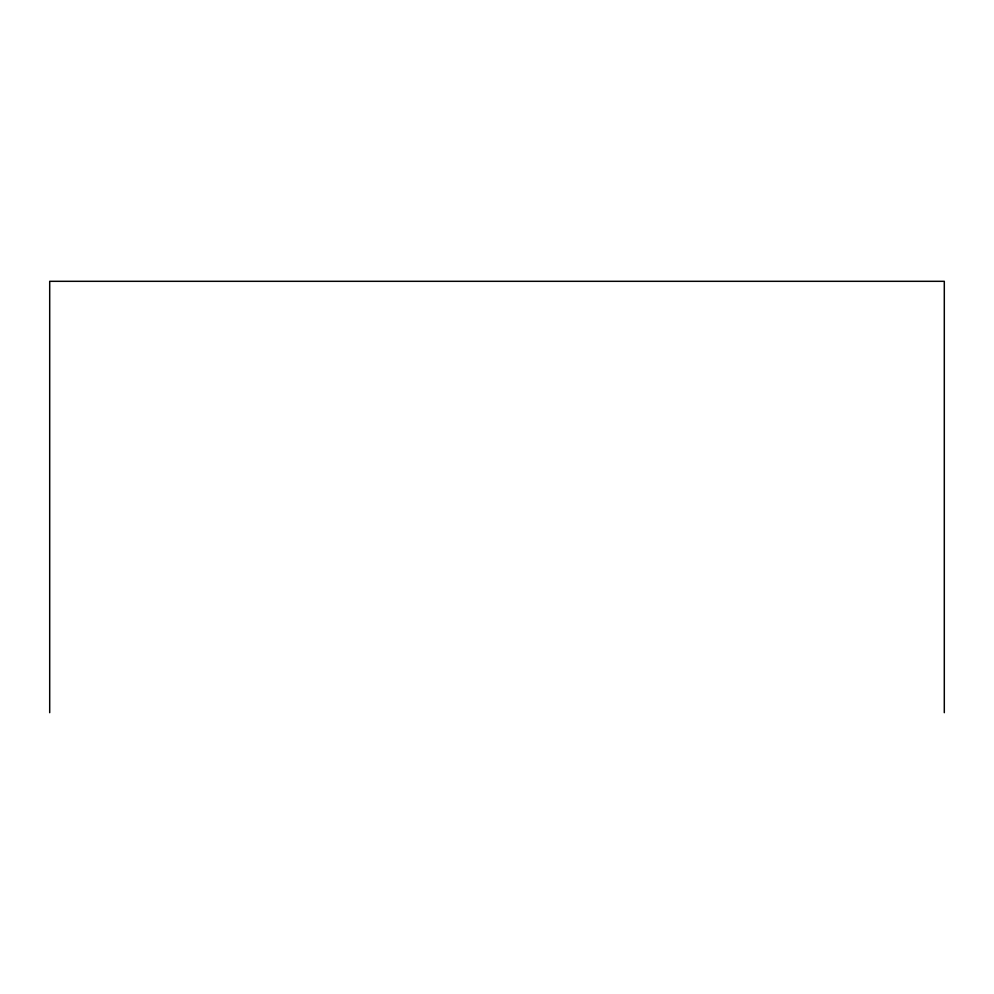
<?xml version="1.0" encoding="UTF-8"?>
<svg xmlns="http://www.w3.org/2000/svg" width="994" height="994" viewBox="0 0 994 994"><rect width="100%" height="100%" fill="white"/><g stroke="black" fill="none" stroke-linecap="round" stroke-linejoin="round"><path stroke-width="1.49" d="M944.3 712.686L944.3 281.314L49.7 281.314L49.7 712.686"/></g></svg>
